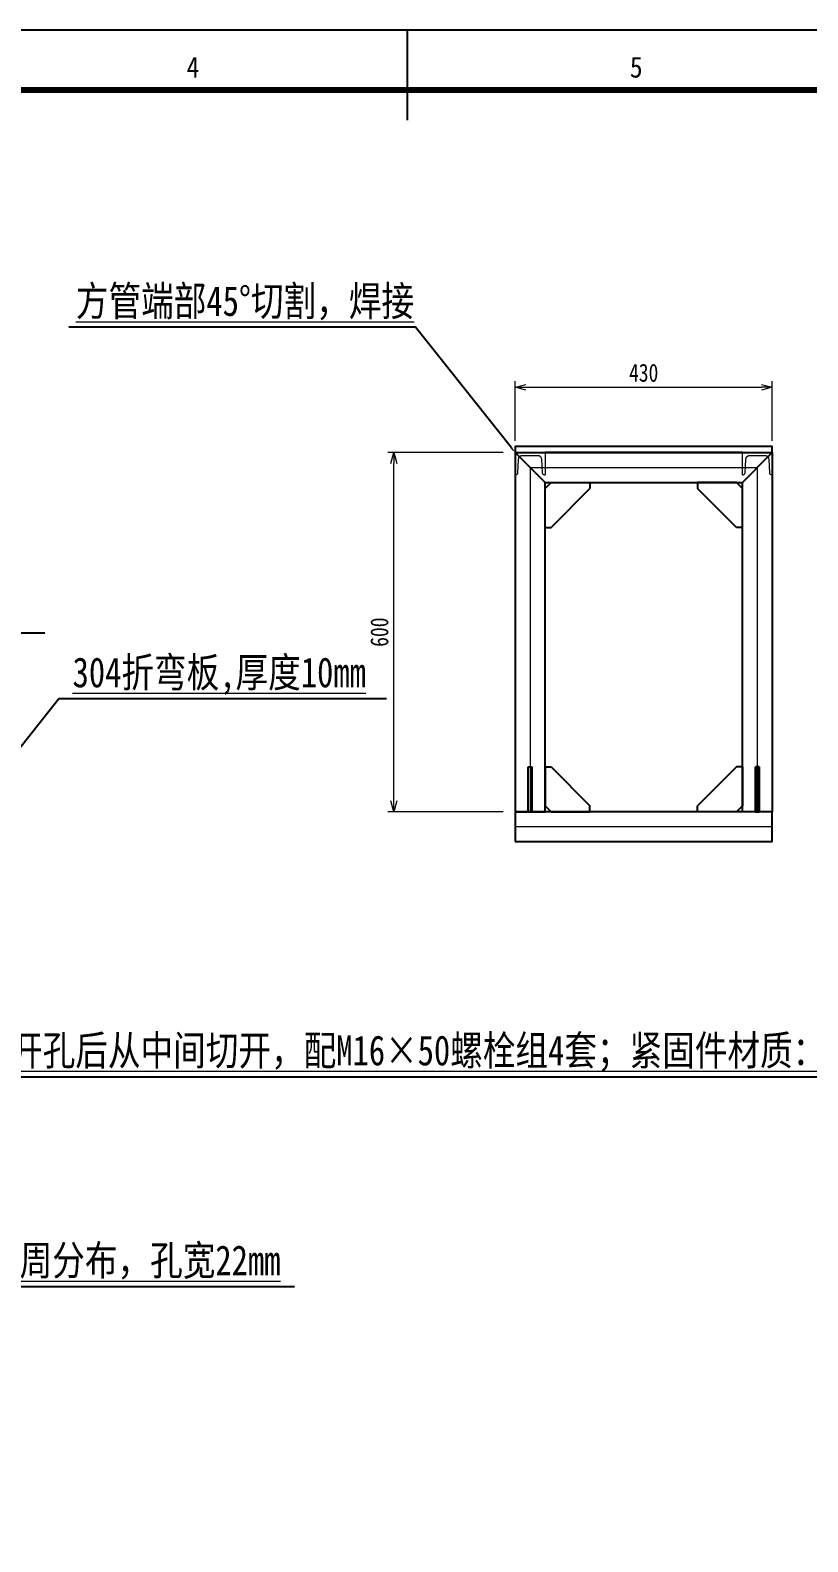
# Model space of a CAD drawing. Header units: millimetres. Extents: x 8637176 to 8643116, y -979721 to -975521.
# Drawn here: x 8639515 to 8640816, y -978047 to -975521 of the extents above; entities that cross this region are included whole.
import ezdxf
from ezdxf import colors
from ezdxf.entities.mleader import LeaderData, LeaderLine
from ezdxf.math import Vec2, Vec3

# ---------------------------------------------------------------- set-up
doc = ezdxf.new("R2010")
doc.units = ezdxf.units.MM
doc.header["$LTSCALE"] = 1000
doc.header["$PDSIZE"] = 0.1
for name, pattern in [('CENTER', [2, 1.25, -0.25, 0.25, -0.25]), ('DASH', [0.35, 0.25, -0.1]), ('DASHED2', [4.838009, 3.225339, -1.61267])]:
    doc.linetypes.add(name, pattern=pattern)
for name, color, linetype, lineweight in [('1_中心线', 1, 'CENTER', 9), ('2_虚线', 2, 'DASHED2', 9), ('5_文字线', 2, 'Continuous', 13), ('尺寸线层', 3, 'Continuous', 18)]:
    doc.layers.add(name, color=color, linetype=linetype, lineweight=lineweight)
doc.layers.add('图框', color=3, linetype='Continuous')
doc.styles.add('中英合写', font='', dxfattribs={"width": 0.8})
doc.styles.add('图框字体', font='', dxfattribs={"width": 0.8})
doc.styles.add('标题栏（黑体）', font='txt', dxfattribs={"width": 0.8})
doc.styles.get('中英合写').set_extended_font_data('SimSun')
doc.styles.get('图框字体').set_extended_font_data('SimSun')
doc.dimstyles.new('S50', dxfattribs={"dimscale": 50, "dimtxt": 3, "dimasz": 1.8, "dimexe": 1, "dimexo": 2, "dimgap": 0.9, "dimtad": 1, "dimdec": 0, "dimzin": 0, "dimdsep": 46, "dimtxsty": '中英合写', "dimblk": 'OPEN30', "dimcen": 0.09, "dimclrd": 3, "dimclre": 3, "dimclrt": 3, "dimadec": 0, "dimazin": 0, "dimtfac": 1, "dimtdec": 0, "dimtmove": 1, "dimatfit": 3, "dimldrblk": 'ARCHTICK', "dimfxl": 0, "dimtolj": 1, "dimtzin": 0, "dimlwd": -1, "dimlwe": -1, "dimarcsym": 0})

# ---------------------------------------------------------------- blocks, each defined once
blk = doc.blocks.new('_Open30')
at = {"color": 0, "linetype": 'ByBlock', "lineweight": -2}
for p, q in [((-1, 0.2679), (0, 0)), ((0, 0), (-1, -0.2679)), ((0, 0), (-1, 0))]:
    blk.add_line(p, q, dxfattribs=at)
blk = doc.blocks.new('*D20479')
at = {"layer": 'Defpoints', "color": 0}
for p in [(8640123.5, -976227), (8640326.4, -976227), (8640326.4, -976827)]:
    blk.add_point(p, dxfattribs=at)
at = {"layer": '尺寸线层', "color": 3}
for p, q in [((8640306.4, -976227), (8640113.5, -976227)), ((8640123.5, -976809), (8640123.5, -976245)), ((8640306.4, -976827), (8640113.5, -976827))]:
    blk.add_line(p, q, dxfattribs=at)
at = {"layer": '尺寸线层', "color": 3, "linetype": 'ByBlock', "xscale": 18, "yscale": 18, "zscale": 18}
for p, rotation in [((8640123.5, -976227), 90), ((8640123.5, -976827), 270)]:
    blk.add_blockref('_Open30', p, dxfattribs=dict(at, rotation=rotation))
at = {"layer": '尺寸线层', "color": 3, "insert": (8640099.5, -976527), "char_height": 30, "attachment_point": 5, "rotation": 90, "style": '中英合写'}
blk.add_mtext('\\A1;600', dxfattribs=at)
blk = doc.blocks.new('_ArchTick')
at = {"color": 0, "linetype": 'ByBlock', "const_width": 0.4}
blk.add_lwpolyline([(-0.5, -0.5), (0.5, 0.5)], dxfattribs=at)
blk = doc.blocks.new('*U21065')
blk.add_lwpolyline([(25, 0), (25, 430), (-25, 430), (-25, 0)], close=True)
at = {"layer": '1_中心线'}
blk.add_line((0, 0), (0, 430), dxfattribs=at)
blk = doc.blocks.new('A2hk')
at = {"color": 3, "linetype": 'ByBlock'}
blk.add_line((0, 420), (-594, 420), dxfattribs=at)
at = {"color": 3}
blk.add_line((-297, 420), (-297, 405), dxfattribs=at)
at = {"color": 3, "linetype": 'ByBlock', "const_width": 1, "flags": 128}
blk.add_lwpolyline([(-569, 10), (-10, 10), (-10, 410), (-569, 410)], close=True, dxfattribs=at)
at = {"layer": '5_文字线', "color": 2, "style": '图框字体', "width": 0.9}
for s, p in [('4', (-333.87, 412.09)), ('5', (-259.75, 412.09))]:
    blk.add_text(s, height=3.5, dxfattribs=at).set_placement(p)
blk = doc.blocks.new('SADFASDFAS3453DGSDGSDGSD')
at = {"layer": '2_虚线', "linetype": 'Continuous'}
blk.add_lwpolyline([(-25, -37), (-25, 0), (25, 0), (25, -37)], dxfattribs=at)
blk.add_lwpolyline([(-25, -37), (-23.8, -37, 0.400769), (-20.3, -33.7), (-19.3, -11.2, -0.400769), (-12.3, -4.5), (12.3, -4.5, -0.400769), (19.3, -11.2), (20.3, -33.7, 0.400769), (23.8, -37), (25, -37)], format="xyb", dxfattribs=at)
blk = doc.blocks.new('*D21146')
at = {"layer": 'Defpoints', "color": 0}
for p in [(8640756.4, -976117.7), (8640326.4, -976227), (8640756.4, -976227)]:
    blk.add_point(p, dxfattribs=at)
at = {"layer": '尺寸线层', "color": 3}
for p, q in [((8640326.4, -976207), (8640326.4, -976107.7)), ((8640756.4, -976207), (8640756.4, -976107.7)), ((8640344.4, -976117.7), (8640738.4, -976117.7))]:
    blk.add_line(p, q, dxfattribs=at)
at = {"layer": '尺寸线层', "color": 3, "linetype": 'ByBlock', "xscale": 18, "yscale": 18, "zscale": 18, "rotation": 180}
blk.add_blockref('_Open30', (8640326.4, -976117.7), dxfattribs=at)
at = {"layer": '尺寸线层', "color": 3, "linetype": 'ByBlock', "xscale": 18, "yscale": 18, "zscale": 18}
blk.add_blockref('_Open30', (8640756.4, -976117.7), dxfattribs=at)
at = {"layer": '尺寸线层', "color": 3, "insert": (8640541.4, -976093.7), "char_height": 30, "attachment_point": 5, "style": '中英合写'}
blk.add_mtext('\\A1;430', dxfattribs=at)

msp = doc.modelspace()

# ---------------------------------------------------------------- linework, layer by layer
for p, q in [((8640376.4, -976277), (8640326.4, -976227)), ((8640706.4, -976277), (8640756.4, -976227)), ((8640376.4, -976287), (8640386.4, -976277)), ((8640386.4, -976277), (8640451.4, -976277)), ((8640451.4, -976277), (8640451.4, -976287)), ((8640696.4, -976277), (8640631.4, -976277)), ((8640631.4, -976277), (8640631.4, -976287)), ((8640706.4, -976287), (8640696.4, -976277)), ((8640376.4, -976352), (8640376.4, -976287)), ((8640386.4, -976352), (8640451.4, -976287)), ((8640696.4, -976352), (8640631.4, -976287)), ((8640706.4, -976352), (8640706.4, -976287)), ((8640376.4, -976352), (8640386.4, -976352)), ((8640706.4, -976352), (8640696.4, -976352)), ((8640376.4, -976752), (8640376.4, -976817)), ((8640376.4, -976752), (8640386.4, -976752)), ((8640386.4, -976752), (8640451.4, -976817)), ((8640696.4, -976752), (8640631.4, -976817)), ((8640706.4, -976752), (8640696.4, -976752)), ((8640706.4, -976752), (8640706.4, -976817)), ((8640376.4, -976817), (8640386.4, -976827)), ((8640386.4, -976827), (8640451.4, -976827)), ((8640451.4, -976827), (8640451.4, -976817)), ((8640631.4, -976827), (8640631.4, -976817)), ((8640696.4, -976827), (8640631.4, -976827)), ((8640706.4, -976817), (8640696.4, -976827))]:
    msp.add_line(p, q)
msp.add_lwpolyline([(8640326.4, -976227), (8640756.4, -976227), (8640756.4, -976217), (8640326.4, -976217)], close=True)
for points in [[(8640326.4, -976227), (8640326.4, -976827), (8640376.4, -976827), (8640376.4, -976277)], [(8640706.4, -976227), (8640376.4, -976227)], [(8640756.4, -976227), (8640756.4, -976827), (8640706.4, -976827), (8640706.4, -976277)], [(8640376.4, -976277), (8640706.4, -976277)]]:
    msp.add_lwpolyline(points)
at = {"color": 2, "linetype": 'DASH'}
for points in [[(8640348.4, -976752), (8640354.4, -976752), (8640354.4, -976827), (8640348.4, -976827)], [(8640728.4, -976752), (8640734.4, -976752), (8640734.4, -976827), (8640728.4, -976827)], [(8640734.4, -976752), (8640728.4, -976752), (8640728.4, -976827), (8640734.4, -976827)]]:
    msp.add_lwpolyline(points, close=True, dxfattribs=at)
at = {"layer": '1_中心线'}
for p, q in [((8640351.4, -976252), (8640731.4, -976252)), ((8640351.4, -976252), (8640351.4, -976827)), ((8640731.4, -976252), (8640731.4, -976827))]:
    msp.add_line(p, q, dxfattribs=at)

# ---------------------------------------------------------------- block references
for p in [(8640351.4, -976227), (8640731.4, -976227)]:
    msp.add_blockref('SADFASDFAS3453DGSDGSDGSD', p)
at = {"rotation": 270}
msp.add_blockref('*U21065', (8640326.4, -976852), dxfattribs=at)
at = {"layer": '图框', "xscale": 10, "yscale": 10, "zscale": 10}
msp.add_blockref('A2hk', (8643115.7, -979721.1), dxfattribs=at)

# ---------------------------------------------------------------- dimensions: what is measured, and where the dimension line sits
at = {"layer": '尺寸线层'}
dim = msp.add_linear_dim(base=(8640756.4, -976117.7), p1=(8640326.4, -976227), p2=(8640756.4, -976227), dimstyle='S50', override={"dimscale": 10, "dimtxsty": '中英合写', "dimldrblk": 'ArchTick'}, dxfattribs=at)
dim.commit()
dim.dimension.update_dxf_attribs({"geometry": '*D21146', "text_midpoint": (8640541.4, -976093.7)})
dim = msp.add_linear_dim(base=(8640123.5, -976227), p1=(8640326.4, -976827), p2=(8640326.4, -976227), angle=90, dimstyle='S50', override={"dimscale": 10, "dimtxsty": '中英合写', "dimldrblk": 'ArchTick'}, dxfattribs=at)
dim.commit()
dim.dimension.update_dxf_attribs({"geometry": '*D20479', "text_midpoint": (8640099.5, -976527)})

# ---------------------------------------------------------------- leaders
ml = msp.add_multileader_mtext('Standard', dxfattribs=at)
ml.set_content('{\\L\\f宋体|b0|i0|c134|p2;\\C2;方管端部45°切割，焊接}', style='标题栏（黑体）')
ml.set_leader_properties()
ml.build(insert=Vec2(0, 0))
ml.multileader.update_dxf_attribs({"text_left_attachment_type": 8, "text_right_attachment_type": 6, "dogleg_length": 0.36, "arrow_head_size": 10})
ctx = ml.context
ctx.base_point, ctx.char_height, ctx.arrow_head_size, ctx.plane_origin = Vec3(8639530.8, -976017.5), 50, 10, Vec3(8640057.3, -976047.7)
ctx.left_attachment, ctx.right_attachment, ctx.text_align_type = 8, 6, 2
notes = []
notes.append((ctx, [(0, (1, 1, 0), (8640159.8, -976017.5), (-1, 0), 0.36, [(0, [(8640326.4, -976227)], 0, [])])]))
ctx.mtext.insert, ctx.mtext.alignment, ctx.mtext.flow_direction = Vec3(8640157.4, -975948.5), 3, 5
ml = msp.add_multileader_mtext('Standard', dxfattribs=at)
ml.set_content('{\\fSimSun|b0|i0|c134|p2;\\C2;数量10；厚度6mm }', style='标题栏（黑体）')
ml.set_leader_properties()
ml.build(insert=Vec2(0, 0))
ml.multileader.update_dxf_attribs({"text_left_attachment_type": 8, "text_right_attachment_type": 6, "dogleg_length": 0.36, "arrow_head_size": 10})
ctx = ml.context
ctx.base_point, ctx.char_height, ctx.arrow_head_size, ctx.plane_origin = Vec3(8639056.1, -976528.3), 50, 10, Vec3(8638797.3, -976773.7)
ctx.left_attachment, ctx.right_attachment = 8, 6
notes.append((ctx, [(0, (1, 1, 0), (8639055.7, -976528.3), (1, 0), 0.36, [(0, [(8638910.7, -976773.7)], 0, [])])]))
ctx.mtext.insert, ctx.mtext.flow_direction = Vec3(8639058.1, -976459.3), 5
ml = msp.add_multileader_mtext('Standard', dxfattribs=at)
ml.set_content('{\\L\\f宋体|b0|i0|c134|p2;\\C2;304折弯板,厚度10mm}', style='标题栏（黑体）')
ml.set_leader_properties()
ml.build(insert=Vec2(0, 0))
ml.multileader.update_dxf_attribs({"text_left_attachment_type": 8, "text_right_attachment_type": 6, "dogleg_length": 0.36, "arrow_head_size": 10})
ctx = ml.context
ctx.base_point, ctx.char_height, ctx.arrow_head_size, ctx.plane_origin = Vec3(8639563.5, -976638.1), 50, 10, Vec3(8639902.2, -976668.3)
ctx.left_attachment, ctx.right_attachment, ctx.text_align_type = 8, 6, 2
notes.append((ctx, [(0, (1, 1, 0), (8639563.2, -976638.1), (1, 0), 0.36, [(0, [(8639469, -976757)], 0, [])])]))
ctx.mtext.insert, ctx.mtext.alignment, ctx.mtext.flow_direction = Vec3(8640076.8, -976569.1), 3, 5
ml = msp.add_multileader_mtext('Standard', dxfattribs=at)
ml.set_content('{\\L\\f宋体|b0|i0|c134|p2;\\C2;顶面安装板，定位开孔后从中间切开，配M16×50螺栓组4套；紧固件材质：304}', style='标题栏（黑体）')
ml.set_leader_properties()
ml.build(insert=Vec2(0, 0))
ml.multileader.update_dxf_attribs({"text_left_attachment_type": 8, "text_right_attachment_type": 6, "dogleg_length": 0.36, "arrow_head_size": 10})
ctx = ml.context
ctx.base_point, ctx.char_height, ctx.arrow_head_size, ctx.plane_origin = Vec3(8638955.4, -977269.9), 50, 10, Vec3(8639021.7, -977310.2)
ctx.left_attachment, ctx.right_attachment, ctx.text_align_type = 8, 6, 2
notes.append((ctx, [(0, (1, 1, 0), (8638955, -977269.9), (1, 0), 0.36, [(0, [(8638704, -977439.2)], 0, [])])]))
ctx.mtext.insert, ctx.mtext.alignment, ctx.mtext.flow_direction = Vec3(8640926.8, -977200.9), 3, 5
ml = msp.add_multileader_mtext('Standard', dxfattribs=at)
ml.set_content('{\\L\\fSimSun|b0|i0|c134|p2;\\C2;共8个弧形长孔，圆周分布，孔宽22mm}', style='标题栏（黑体）')
ml.set_leader_properties()
ml.build(insert=Vec2(0, 0))
ml.multileader.update_dxf_attribs({"text_left_attachment_type": 8, "text_right_attachment_type": 6, "dogleg_length": 0.36, "arrow_head_size": 10})
ctx = ml.context
ctx.base_point, ctx.char_height, ctx.arrow_head_size, ctx.plane_origin = Vec3(8638990.2, -977620.7), 50, 10, Vec3(8638213.8, -978034.5)
ctx.left_attachment, ctx.right_attachment, ctx.text_align_type = 8, 6, 2
notes.append((ctx, [(0, (1, 1, 0), (8638989.8, -977620.7), (1, 0), 0.36, [(0, [(8638674.6, -977686.6)], 0, [])])]))
ctx.mtext.insert, ctx.mtext.alignment, ctx.mtext.flow_direction = Vec3(8639933.9, -977551.7), 3, 5
for ctx, leaders in notes:
    for number, flags, end, landing, length, lines in leaders:
        leader = LeaderData()
        leader.index, (leader.has_last_leader_line, leader.has_dogleg_vector, leader.attachment_direction) = number, flags
        leader.last_leader_point, leader.dogleg_vector, leader.dogleg_length = Vec3(end), Vec3(landing), length
        for number, points, colour, breaks in lines:
            line = LeaderLine()
            line.index, line.vertices, line.color, line.breaks = number, Vec3.list(points), colors.encode_raw_color(colour), breaks
            leader.lines.append(line)
        ctx.leaders.append(leader)

doc.saveas('drawing.dxf')
